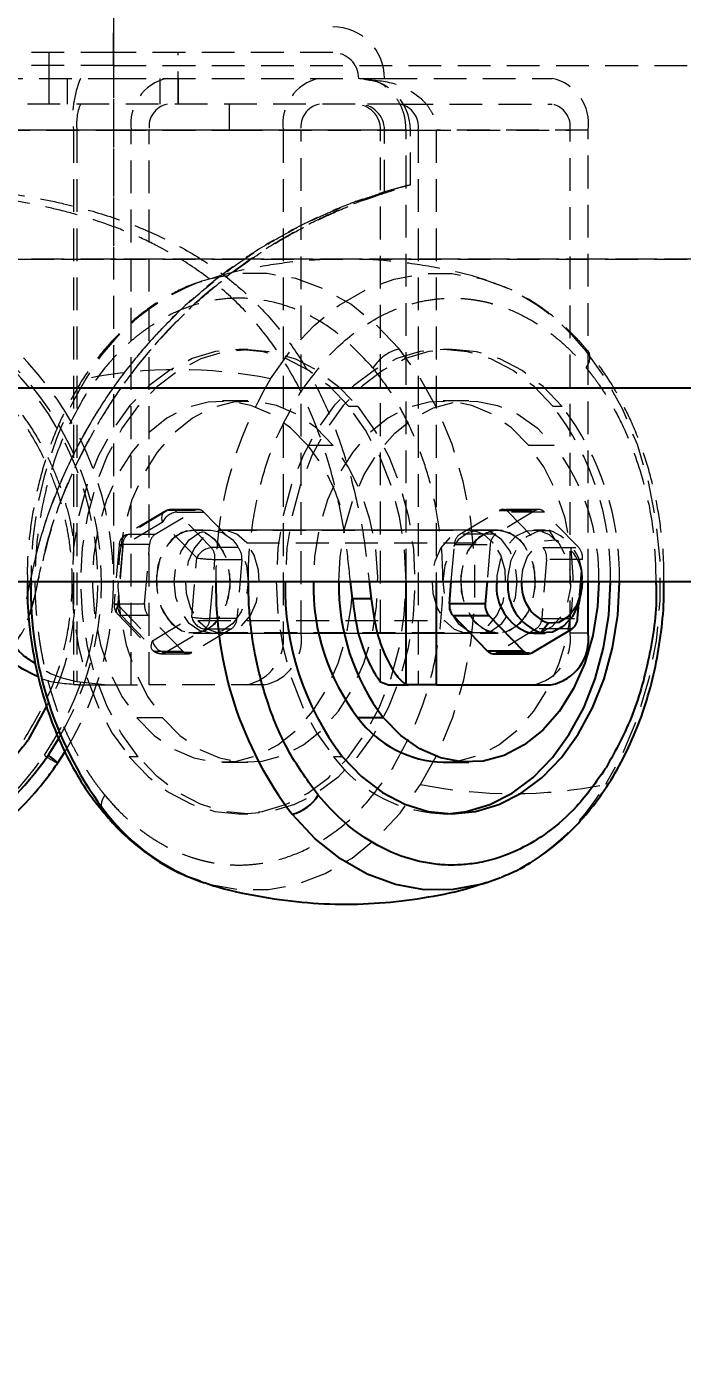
# Model space of a CAD drawing. Header units: millimetres. Extents: x 15 to 1184, y 5 to 836.
# Drawn here: x 588.2 to 613.6, y 498.9 to 550.8 of the extents above; entities that cross this region are included whole.
import ezdxf

# ---------------------------------------------------------------- set-up
doc = ezdxf.new("R2010")
doc.units = ezdxf.units.MM
doc.linetypes.add('HIDDEN', pattern=[1.905, 1.27, -0.635])
doc.styles.add('SLDTEXTSTYLE0', font='TXT', dxfattribs={"width": 0.75})
doc.dimstyles.new('SLDDIMSTYLE0', dxfattribs={"dimtxt": 3.5, "dimasz": 3.556, "dimexe": 0, "dimexo": 0.0625, "dimgap": 0.875, "dimtad": 1, "dimdec": 1, "dimlfac": 2, "dimrnd": 1e-09, "dimzin": 4, "dimdsep": 46, "dimtxsty": 'SLDTEXTSTYLE0', "dimblk1": 'CLOSED', "dimblk2": 'CLOSED', "dimsah": 1, "dimcen": 0.09, "dimadec": 0, "dimazin": 1, "dimtfac": 1, "dimtdec": 1, "dimtofl": 0, "dimtmove": 0, "dimatfit": 3, "dimldrblk": 'CLOSED', "dimfxl": 1, "dimfrac": 2, "dimtolj": 1, "dimtzin": 12, "dimarcsym": 0})

# ---------------------------------------------------------------- blocks, each defined once
blk = doc.blocks.new('_Closed')
at = {"color": 0, "linetype": 'ByBlock', "lineweight": -2}
for p, q in [((-1, 0.166667), (0, 0)), ((-1, 0.166667), (-1, -0.166667)), ((0, 0), (-1, -0.166667)), ((0, 0), (-1, 0))]:
    blk.add_line(p, q, dxfattribs=at)
blk = doc.blocks.new('_D')
at = {"color": 7, "linetype": 'Continuous', "lineweight": 0, "transparency": 16777216}
for p, q in [((74.057, 528.283), (74.057, 456.965)), ((674.057, 528.283), (674.057, 456.965)), ((74.057, 457.965), (674.057, 457.965))]:
    blk.add_line(p, q, dxfattribs=at)
at = {"color": 7, "linetype": 'Continuous', "lineweight": 18, "transparency": 16777216, "xscale": 3.556, "yscale": 3.556, "rotation": 180}
blk.add_blockref('_Closed', (74.057, 457.965, -3.737), dxfattribs=at)
at = {"color": 7, "linetype": 'Continuous', "lineweight": 18, "transparency": 16777216, "xscale": 3.556, "yscale": 3.556}
blk.add_blockref('_Closed', (674.057, 457.965, -3.737), dxfattribs=at)
at = {"color": 7, "linetype": 'Continuous', "lineweight": 18, "transparency": 16777216, "insert": (362.386, 462.477), "char_height": 3.5, "attachment_point": 1, "style": 'SLDTEXTSTYLE0'}
blk.add_mtext('1200.0', dxfattribs=at)
blk = doc.blocks.new('_D_6')
at = {"color": 7, "linetype": 'Continuous', "lineweight": 0, "transparency": 16777216}
for p, q in [((458.579, 576.783), (472.259, 576.783)), ((471.259, 576.783), (471.259, 536.783))]:
    blk.add_line(p, q, dxfattribs=at)
at = {"color": 7, "linetype": 'Continuous', "lineweight": 18, "transparency": 16777216, "xscale": 3.556, "yscale": 3.556}
for p, rotation in [((471.259, 576.783, -3.737), 89.99999999999976), ((471.259, 536.783, -3.737), 269.9999999999998)]:
    blk.add_blockref('_Closed', p, dxfattribs=dict(at, rotation=rotation))
at = {"color": 7, "linetype": 'Continuous', "lineweight": 18, "transparency": 16777216, "insert": (466.747, 548.919), "char_height": 3.5, "attachment_point": 1, "rotation": 90, "style": 'SLDTEXTSTYLE0'}
blk.add_mtext('80.0', dxfattribs=at)

msp = doc.modelspace()

# ---------------------------------------------------------------- linework, layer by layer
at = {"color": 7, "linetype": 'HIDDEN', "lineweight": 18}
for p, q in [((591.557, 549.283), (591.557, 556.783)), ((591.557, 549.283), (591.557, 556.783)), ((591.557, 551.783), (591.557, 529.283)), ((591.557, 551.783), (591.557, 529.283)), ((591.557, 551.783), (591.557, 541.783)), ((591.557, 551.783), (591.557, 541.783)), ((591.557, 551.783), (591.557, 529.283)), ((591.557, 551.783), (591.557, 529.283)), ((591.557, 550.783), (591.557, 548.783)), ((591.557, 550.783), (591.557, 548.783)), ((591.557, 550.783), (591.557, 548.783)), ((591.557, 550.783), (591.557, 548.783)), ((589.057, 549.783), (589.057, 547.783)), ((591.557, 549.783), (591.557, 548.783)), ((591.557, 549.783), (591.557, 548.783)), ((591.557, 549.783), (591.557, 547.783)), ((591.557, 549.783), (591.557, 547.783)), ((591.557, 549.783), (591.557, 548.783)), ((591.557, 549.783), (591.557, 548.783)), ((591.557, 549.783), (591.557, 547.783)), ((591.557, 549.783), (591.557, 547.783)), ((594.057, 547.783), (594.057, 549.783)), ((591.557, 549.283), (561.341, 549.283)), ((591.557, 549.283), (591.557, 541.783)), ((591.557, 549.283), (591.557, 541.783)), ((591.557, 549.283), (621.773, 549.283)), ((581.057, 548.783), (591.557, 548.783)), ((589.057, 548.783), (589.057, 547.783)), ((589.058, 548.783), (589.058, 547.783)), ((589.759, 548.783), (589.759, 547.783)), ((591.557, 548.783), (602.057, 548.783)), ((593.356, 548.783), (593.356, 547.783)), ((594.057, 548.783), (594.057, 547.783)), ((594.057, 547.783), (594.057, 548.783)), ((601.259, 548.778), (601.44, 548.745)), ((602.057, 548.783), (608.553, 548.783)), ((600.92, 547.783), (582.057, 547.783)), ((591.557, 547.783), (591.557, 546.783)), ((591.557, 547.783), (591.557, 546.783)), ((591.557, 547.783), (591.557, 546.783)), ((591.557, 547.783), (591.557, 546.783)), ((596.057, 546.783), (596.057, 547.783)), ((602.666, 547.783), (600.92, 547.783)), ((602.666, 547.783), (608.553, 547.783)), ((602.891, 546.783), (580.072, 546.783)), ((601.905, 546.783), (581.058, 546.783)), ((587.057, 546.783), (591.557, 546.783)), ((590.007, 546.783), (590.007, 525.3)), ((590.142, 546.783), (590.142, 525.399)), ((591.557, 546.783), (596.057, 546.783)), ((592.247, 525.283), (592.247, 546.783)), ((592.941, 525.283), (592.941, 546.783)), ((596.057, 546.783), (603.043, 546.783)), ((596.057, 546.783), (602.056, 546.783)), ((598.828, 546.783), (596.057, 546.783)), ((596.057, 546.783), (598.134, 546.783)), ((598.134, 546.783), (598.134, 527.283)), ((598.828, 527.283), (598.828, 546.783)), ((601.905, 525.399), (601.905, 546.783)), ((601.905, 546.783), (603.36, 546.783)), ((602.057, 544.359), (602.057, 546.783)), ((602.891, 529.283), (602.891, 546.783)), ((603.057, 544.645), (603.057, 546.783)), ((603.36, 546.783), (603.36, 525.283)), ((603.36, 546.783), (609.247, 546.783)), ((609.942, 546.783), (604.055, 546.783)), ((604.055, 546.783), (604.055, 529.283)), ((609.247, 527.283), (609.247, 546.783)), ((609.942, 529.283), (609.942, 546.783)), ((560.969, 541.783), (591.557, 541.783)), ((591.557, 541.783), (560.969, 541.783)), ((561.319, 541.783), (591.557, 541.783)), ((591.557, 541.783), (561.319, 541.783)), ((591.557, 541.783), (621.796, 541.783)), ((621.796, 541.783), (591.557, 541.783)), ((591.557, 541.783), (622.146, 541.783)), ((622.146, 541.783), (591.557, 541.783)), ((595.088, 540.957), (594.973, 540.92)), ((606.017, 540.955), (606.285, 540.865)), ((596.764, 538.283), (596.417, 538.283)), ((604.683, 538.283), (604.335, 538.283)), ((596.764, 536.283), (595.775, 536.283)), ((605.325, 536.283), (604.335, 536.283)), ((601.018, 536.068), (600.671, 536.068)), ((608.937, 536.068), (608.589, 536.068)), ((600.073, 534.561), (599.083, 534.561)), ((608.634, 534.561), (607.644, 534.561)), ((593.652, 532.036), (592.127, 531.119)), ((593.169, 531.119), (594.694, 532.036)), ((594.694, 532.036), (593.652, 532.036)), ((594.836, 532.078), (593.795, 532.078)), ((593.836, 532.074), (594.878, 532.074)), ((604.977, 531.119), (606.502, 532.036)), ((607.891, 532.036), (606.366, 531.119)), ((606.502, 532.036), (607.891, 532.036)), ((608.034, 532.078), (606.644, 532.078)), ((606.686, 532.074), (608.075, 532.074)), ((593.447, 531.578), (591.923, 530.66)), ((593.537, 532.006), (592.012, 531.088)), ((594.781, 530.201), (593.447, 531.578)), ((594.009, 531.979), (595.051, 531.979)), ((595.343, 530.603), (594.009, 531.979)), ((595.051, 531.979), (596.385, 530.603)), ((608.248, 531.979), (606.859, 531.979)), ((606.859, 531.979), (608.193, 530.603)), ((609.582, 530.603), (608.248, 531.979)), ((592.127, 531.119), (593.169, 531.119)), ((594.646, 531.283), (595.34, 531.283)), ((606.454, 531.283), (594.646, 531.283)), ((606.619, 531.27), (594.811, 531.27)), ((605.325, 531.283), (595.775, 531.283)), ((606.366, 531.119), (604.977, 531.119)), ((605.759, 531.283), (606.454, 531.283)), ((608.277, 531.283), (607.843, 531.283)), ((608.008, 531.27), (608.442, 531.27)), ((608.672, 530.898), (608.442, 531.27)), ((591.772, 530.701), (591.581, 528.407)), ((591.913, 530.717), (591.722, 528.423)), ((591.923, 530.66), (591.732, 528.366)), ((592.955, 530.717), (591.913, 530.717)), ((592.764, 528.423), (592.955, 530.717)), ((596.385, 530.603), (595.343, 530.603)), ((596.72, 530.791), (606.271, 530.791)), ((604.643, 529.283), (604.763, 530.717)), ((604.763, 530.717), (606.152, 530.717)), ((606.152, 530.717), (606.033, 529.283)), ((608.193, 530.603), (609.582, 530.603)), ((594.591, 527.907), (594.781, 530.201)), ((595.295, 527.85), (595.486, 530.144)), ((595.486, 530.144), (596.528, 530.144)), ((596.528, 530.144), (596.337, 527.85)), ((608.336, 530.144), (608.145, 527.85)), ((609.725, 530.144), (608.336, 530.144)), ((609.584, 528.447), (609.725, 530.144)), ((588.476, 528.617), (588.49, 528.617)), ((591.722, 528.423), (592.764, 528.423)), ((591.72, 528.018), (593.054, 526.641)), ((591.732, 528.366), (593.066, 526.989)), ((592.907, 527.964), (591.865, 527.964)), ((591.865, 527.964), (593.199, 526.588)), ((594.241, 526.588), (592.907, 527.964)), ((593.066, 526.989), (594.591, 527.907)), ((593.556, 526.53), (595.081, 527.448)), ((596.123, 527.448), (594.598, 526.53)), ((594.829, 527.776), (604.38, 527.776)), ((595.081, 527.448), (596.123, 527.448)), ((596.337, 527.85), (595.295, 527.85)), ((607.931, 527.448), (606.406, 526.53)), ((609.32, 527.448), (607.931, 527.448)), ((608.145, 527.85), (609.534, 527.85)), ((606.289, 527.297), (594.481, 527.297)), ((594.646, 527.283), (595.34, 527.283)), ((594.646, 527.283), (606.454, 527.283)), ((595.775, 527.283), (605.325, 527.283)), ((605.759, 527.283), (606.454, 527.283)), ((609.942, 527.283), (609.247, 527.283)), ((593.199, 526.588), (594.241, 526.588)), ((593.413, 526.489), (594.455, 526.489)), ((594.598, 526.53), (593.556, 526.53)), ((606.406, 526.53), (607.795, 526.53)), ((591.212, 525.283), (590.142, 525.399)), ((590.435, 525.283), (591.212, 525.283)), ((591.212, 525.283), (592.941, 525.283)), ((597.39, 525.283), (592.941, 525.283)), ((593.456, 524.006), (592.466, 524.006)), ((592.51, 522.499), (592.163, 522.499)), ((595.775, 522.283), (596.764, 522.283)), ((600.429, 522.499), (600.081, 522.499)), ((602.374, 522.067), (602.351, 522.03)), ((596.417, 520.283), (596.764, 520.283)), ((604.335, 520.283), (604.683, 520.283))]:
    msp.add_line(p, q, dxfattribs=at)
at = {"color": 7, "linetype": 'Continuous', "lineweight": 25}
for p, q in [((649.057, 536.783), (99.057, 536.783)), ((649.057, 536.783), (426.557, 536.783)), ((426.557, 529.283), (649.057, 529.283)), ((600.816, 528.617), (600.737, 529.283)), ((601.459, 529.283), (601.542, 528.617)), ((602.891, 525.3), (602.891, 529.283)), ((604.055, 529.283), (604.055, 525.283)), ((604.572, 528.423), (604.643, 529.283)), ((606.033, 529.283), (605.961, 528.423)), ((609.942, 527.283), (609.942, 529.283)), ((601.542, 528.617), (600.816, 528.617)), ((605.961, 528.423), (604.572, 528.423)), ((609.534, 527.85), (609.584, 528.447)), ((604.715, 527.964), (606.104, 527.964)), ((606.049, 526.588), (604.715, 527.964)), ((606.104, 527.964), (607.438, 526.588)), ((607.795, 526.53), (609.32, 527.448)), ((608.404, 527.669), (608.112, 527.297)), ((607.678, 527.297), (608.112, 527.297)), ((607.678, 527.297), (607.843, 527.283)), ((607.843, 527.283), (608.277, 527.283)), ((607.438, 526.588), (606.049, 526.588)), ((606.263, 526.489), (607.652, 526.489)), ((601.905, 525.399), (602.211, 525.283)), ((602.211, 525.283), (602.988, 525.283)), ((604.055, 525.283), (602.988, 525.283)), ((604.055, 525.283), (608.503, 525.283)), ((588.957, 524.461), (588.252, 523.149)), ((602.017, 524.006), (601.027, 524.006)), ((589.439, 523.217), (589.022, 522.558)), ((588.224, 523.108), (588.252, 523.149)), ((589.398, 522.257), (589.681, 522.701)), ((604.335, 522.283), (605.325, 522.283)), ((594.926, 517.663), (595.089, 517.61)), ((606.552, 517.804), (606.015, 517.611))]:
    msp.add_line(p, q, dxfattribs=at)
at = {"color": 7, "linetype": 'HIDDEN', "lineweight": 18, "flags": 128}
for points in [[(602.623, 538.302), (601.727, 539.25), (600.751, 540.029), (599.709, 540.623), (598.621, 541.023), (597.505, 541.223), (596.379, 541.218), (595.263, 541.009), (595.088, 540.957)], [(597.644, 537.143), (598.437, 538.253), (599.328, 539.209), (600.301, 539.996), (601.34, 540.599), (602.426, 541.009), (603.542, 541.218), (604.668, 541.223), (605.784, 541.023), (606.017, 540.955)], [(600.671, 536.068), (599.933, 536.841), (599.124, 537.459), (598.259, 537.912), (597.357, 538.188), (596.436, 538.283), (595.514, 538.195), (594.611, 537.926), (593.744, 537.481), (592.932, 536.869), (592.191, 536.102), (591.536, 535.197), (590.98, 534.171), (590.535, 533.046), (590.21, 531.844), (590.011, 530.59), (589.942, 529.309), (590.006, 528.028), (590.199, 526.773), (590.52, 525.568), (590.96, 524.439), (591.512, 523.409), (592.163, 522.499)], [(592.51, 522.499), (591.859, 523.409), (591.308, 524.439), (590.867, 525.568), (590.547, 526.773), (590.353, 528.028), (590.29, 529.309), (590.358, 530.59), (590.557, 531.844), (590.883, 533.046), (591.328, 534.171), (591.883, 535.197), (592.538, 536.102), (593.279, 536.869), (594.092, 537.481), (594.958, 537.926), (595.861, 538.195), (596.783, 538.283), (597.704, 538.188), (598.606, 537.912), (599.471, 537.459), (600.28, 536.841), (601.018, 536.068)], [(608.589, 536.068), (607.851, 536.841), (607.042, 537.459), (606.177, 537.912), (605.275, 538.188), (604.354, 538.283), (603.432, 538.195), (602.529, 537.926), (601.663, 537.481), (600.851, 536.869), (600.109, 536.102), (599.454, 535.197), (598.899, 534.171), (598.454, 533.046), (598.128, 531.844), (597.929, 530.59), (597.861, 529.309), (597.924, 528.028), (598.118, 526.773), (598.438, 525.568), (598.879, 524.439), (599.43, 523.409), (600.081, 522.499)], [(608.937, 536.068), (608.199, 536.841), (607.389, 537.459), (606.525, 537.912), (605.622, 538.188), (604.701, 538.283), (603.78, 538.195), (602.876, 537.926), (602.01, 537.481), (601.198, 536.869), (600.457, 536.102), (599.802, 535.197), (599.246, 534.171), (598.801, 533.046), (598.476, 531.844), (598.277, 530.59), (598.208, 529.309), (598.208, 529.283)], [(603.456, 521.424), (604.139, 522.668), (604.699, 524.026), (605.126, 525.473), (605.414, 526.986), (605.558, 528.538), (605.554, 530.103), (605.404, 531.653), (605.109, 533.164), (604.675, 534.607), (604.109, 535.96), (603.421, 537.199), (602.623, 538.302)], [(609.874, 537.564), (609.945, 537.692), (609.992, 537.816), (610.017, 537.933), (610.017, 538.039), (609.993, 538.131), (609.945, 538.207), (609.876, 538.265), (609.786, 538.302)], [(609.786, 538.302), (610.584, 537.199), (611.272, 535.96), (611.838, 534.607), (612.272, 533.164), (612.567, 531.653), (612.717, 530.103), (612.721, 528.538), (612.577, 526.986), (612.289, 525.473), (611.861, 524.026), (611.302, 522.668), (610.619, 521.424)], [(599.083, 534.561), (598.413, 535.246), (597.671, 535.768), (596.878, 536.113), (596.054, 536.273), (595.222, 536.241), (594.406, 536.02), (593.627, 535.615), (592.907, 535.037), (592.264, 534.303), (591.718, 533.431), (591.282, 532.446), (590.969, 531.375), (590.787, 530.247), (590.741, 529.093), (590.832, 527.944), (591.058, 526.831), (591.413, 525.786), (591.886, 524.835), (592.466, 524.006)], [(600.073, 534.561), (599.403, 535.246), (598.661, 535.768), (597.867, 536.113), (597.044, 536.273), (596.212, 536.241), (595.396, 536.02), (594.617, 535.615), (593.896, 535.037), (593.254, 534.303), (592.708, 533.431), (592.272, 532.446), (591.959, 531.375), (591.776, 530.247), (591.73, 529.093), (591.822, 527.944), (592.048, 526.831), (592.402, 525.786), (592.876, 524.835), (593.456, 524.006)], [(607.644, 534.561), (606.974, 535.246), (606.232, 535.768), (605.438, 536.113), (604.615, 536.273), (603.783, 536.241), (602.967, 536.02), (602.188, 535.615), (601.467, 535.037), (600.825, 534.303), (600.279, 533.431), (599.843, 532.446), (599.53, 531.375), (599.348, 530.247), (599.3, 529.283)], [(600.289, 529.283), (600.337, 530.247), (600.519, 531.375), (600.833, 532.446), (601.269, 533.431), (601.815, 534.303), (602.457, 535.037), (603.178, 535.615), (603.957, 536.02), (604.773, 536.241), (605.604, 536.273), (606.428, 536.113), (607.222, 535.768), (607.964, 535.246), (608.634, 534.561)], [(592.163, 522.499), (592.901, 521.726), (593.711, 521.107), (594.575, 520.655), (595.477, 520.379), (596.399, 520.283), (597.32, 520.371), (598.223, 520.641), (599.09, 521.086), (599.902, 521.698), (600.643, 522.465), (601.298, 523.37), (601.854, 524.396), (602.299, 525.521), (602.624, 526.723), (602.823, 527.977), (602.892, 529.258), (602.828, 530.539), (602.635, 531.794), (602.314, 532.999), (601.874, 534.127), (601.322, 535.158), (600.671, 536.068)], [(601.018, 536.068), (601.67, 535.158), (602.221, 534.127), (602.662, 532.999), (602.982, 531.794), (603.176, 530.539), (603.239, 529.258), (603.17, 527.977), (602.972, 526.723), (602.646, 525.521), (602.201, 524.396), (601.645, 523.37), (600.99, 522.465), (600.249, 521.698), (599.437, 521.086), (598.571, 520.641), (597.667, 520.371), (596.746, 520.283), (595.825, 520.379), (594.922, 520.655), (594.058, 521.107), (593.248, 521.726), (592.51, 522.499)], [(593.456, 524.006), (594.126, 523.321), (594.868, 522.799), (595.661, 522.453), (596.485, 522.294), (597.317, 522.326), (598.133, 522.547), (598.912, 522.952), (599.632, 523.53), (600.275, 524.264), (600.821, 525.136), (601.257, 526.12), (601.57, 527.191), (601.752, 528.319), (601.798, 529.474), (601.707, 530.623), (601.481, 531.736), (601.126, 532.781), (600.653, 533.732), (600.073, 534.561)], [(604.335, 522.283), (604.888, 522.326), (605.704, 522.547), (606.483, 522.952), (607.203, 523.53), (607.846, 524.264), (608.392, 525.136), (608.828, 526.12), (609.141, 527.191), (609.323, 528.319), (609.369, 529.474), (609.278, 530.623), (609.052, 531.736), (608.697, 532.781), (608.224, 533.732), (607.644, 534.561)], [(593.652, 532.036), (593.587, 532.028), (593.53, 532.001), (593.483, 531.959), (593.448, 531.902), (593.426, 531.832), (593.419, 531.753), (593.426, 531.667), (593.447, 531.578)], [(591.923, 530.66), (591.901, 530.749), (591.894, 530.835), (591.902, 530.915), (591.923, 530.984), (591.958, 531.041), (592.005, 531.084), (592.062, 531.11), (592.127, 531.119)], [(594.646, 531.283), (594.201, 531.186), (593.8, 530.901), (593.482, 530.459), (593.277, 529.901), (593.207, 529.283), (593.277, 528.665), (593.482, 528.108), (593.8, 527.665), (594.201, 527.381), (594.646, 527.283)], [(594.811, 531.27), (594.361, 531.244), (593.939, 531.026), (593.587, 530.637), (593.338, 530.116), (593.217, 529.513), (593.236, 528.888), (593.393, 528.301), (593.672, 527.811), (594.047, 527.465), (594.481, 527.297)], [(595.34, 527.283), (594.896, 527.381), (594.495, 527.665), (594.176, 528.108), (593.972, 528.665), (593.902, 529.283), (593.972, 529.901), (594.176, 530.459), (594.495, 530.901), (594.896, 531.186), (595.34, 531.283)], [(596.72, 530.791), (596.338, 531.123), (595.902, 531.276), (595.453, 531.233), (595.035, 530.999), (594.69, 530.597), (594.451, 530.067), (594.341, 529.46), (594.372, 528.836), (594.54, 528.255), (594.829, 527.776)], [(594.481, 527.297), (594.931, 527.323), (595.352, 527.541), (595.705, 527.93), (595.954, 528.451), (596.075, 529.054), (596.056, 529.679), (595.899, 530.266), (595.62, 530.756), (595.245, 531.102), (594.811, 531.27)], [(594.646, 527.283), (595.09, 527.381), (595.492, 527.665), (595.81, 528.108), (596.014, 528.665), (596.085, 529.283), (596.014, 529.901), (595.81, 530.459), (595.492, 530.901), (595.09, 531.186), (594.646, 531.283)], [(595.34, 531.283), (595.785, 531.186), (596.186, 530.901), (596.504, 530.459), (596.709, 529.901), (596.779, 529.283), (596.709, 528.665), (596.504, 528.108), (596.186, 527.665), (595.785, 527.381), (595.34, 527.283)], [(606.271, 530.791), (605.889, 531.123), (605.452, 531.276), (605.003, 531.233), (604.586, 530.999), (604.24, 530.597), (604.001, 530.067), (603.892, 529.46), (603.923, 528.836), (604.091, 528.255), (604.38, 527.776)], [(605.759, 531.283), (605.315, 531.186), (604.914, 530.901), (604.595, 530.459), (604.391, 529.901), (604.32, 529.283), (604.391, 528.665), (604.595, 528.108), (604.914, 527.665), (605.315, 527.381), (605.759, 527.283)], [(606.454, 527.283), (606.009, 527.381), (605.608, 527.665), (605.29, 528.108), (605.085, 528.665), (605.015, 529.283), (605.085, 529.901), (605.29, 530.459), (605.608, 530.901), (606.009, 531.186), (606.454, 531.283)], [(606.289, 527.297), (605.855, 527.465), (605.48, 527.811), (605.201, 528.301), (605.044, 528.888), (605.025, 529.513), (605.146, 530.116), (605.395, 530.637), (605.747, 531.026), (606.169, 531.244), (606.619, 531.27)], [(605.759, 527.283), (606.204, 527.381), (606.605, 527.665), (606.923, 528.108), (607.128, 528.665), (607.198, 529.283), (607.128, 529.901), (606.923, 530.459), (606.605, 530.901), (606.204, 531.186), (605.759, 531.283)], [(606.619, 531.27), (607.053, 531.102), (607.428, 530.756), (607.707, 530.266), (607.864, 529.679), (607.883, 529.054), (607.762, 528.451), (607.513, 527.93), (607.16, 527.541), (606.739, 527.323), (606.289, 527.297)], [(608.008, 531.27), (607.558, 531.244), (607.136, 531.026), (606.784, 530.637), (606.535, 530.116), (606.414, 529.513), (606.404, 529.283)], [(606.454, 531.283), (606.899, 531.186), (607.3, 530.901), (607.618, 530.459), (607.822, 529.901), (607.893, 529.283), (607.822, 528.665), (607.618, 528.108), (607.3, 527.665), (606.899, 527.381), (606.454, 527.283)], [(606.838, 529.283), (606.848, 529.513), (606.969, 530.116), (607.218, 530.637), (607.571, 531.026), (607.992, 531.244), (608.442, 531.27)], [(607.843, 527.283), (608.128, 527.323), (608.55, 527.541), (608.902, 527.93), (609.151, 528.451), (609.272, 529.054), (609.253, 529.679), (609.096, 530.266), (608.817, 530.756), (608.442, 531.102), (608.008, 531.27)], [(591.913, 530.717), (591.852, 530.716), (591.807, 530.713), (591.78, 530.708), (591.772, 530.7), (591.783, 530.692), (591.812, 530.682), (591.86, 530.671), (591.923, 530.66)], [(594.829, 527.776), (595.211, 527.443), (595.647, 527.291), (596.096, 527.334), (596.514, 527.568), (596.859, 527.969), (597.098, 528.5), (597.208, 529.107), (597.177, 529.731), (597.009, 530.311), (596.72, 530.791)], [(604.38, 527.776), (604.761, 527.443), (605.198, 527.291), (605.647, 527.334), (606.065, 527.568), (606.41, 527.969), (606.649, 528.5), (606.758, 529.107), (606.728, 529.731), (606.559, 530.311), (606.271, 530.791)], [(607.369, 529.283), (607.417, 529.747), (607.599, 530.252), (607.894, 530.64), (608.266, 530.864), (608.672, 530.898)], [(591.732, 528.366), (591.669, 528.377), (591.622, 528.388), (591.592, 528.398), (591.581, 528.406), (591.589, 528.413), (591.616, 528.419), (591.661, 528.422), (591.722, 528.423)], [(592.466, 524.006), (593.136, 523.321), (593.878, 522.799), (594.672, 522.453), (595.495, 522.294), (596.327, 522.326), (597.143, 522.547), (597.922, 522.952), (598.643, 523.53), (599.285, 524.264), (599.831, 525.136), (600.267, 526.12), (600.58, 527.191), (600.762, 528.319), (600.797, 528.777)], [(591.865, 527.964), (591.801, 527.972), (591.748, 527.995), (591.708, 528.032), (591.682, 528.082), (591.672, 528.143), (591.676, 528.212), (591.697, 528.287), (591.732, 528.366)], [(593.066, 526.989), (593.031, 526.911), (593.011, 526.836), (593.006, 526.766), (593.016, 526.705), (593.042, 526.655), (593.082, 526.618), (593.135, 526.595), (593.199, 526.588)], [(595.089, 517.61), (595.316, 517.544), (596.432, 517.344), (597.558, 517.349), (598.673, 517.558), (599.76, 517.968), (600.799, 518.571), (601.772, 519.358), (602.663, 520.314), (603.456, 521.424)]]:
    msp.add_lwpolyline(points, dxfattribs=at)
at = {"color": 7, "linetype": 'Continuous', "lineweight": 25, "flags": 128}
for points in [[(600.429, 522.499), (601.167, 521.726), (601.976, 521.107), (602.841, 520.655), (603.743, 520.379), (604.664, 520.283), (605.586, 520.371), (606.489, 520.641), (607.356, 521.086), (608.168, 521.698), (608.909, 522.465), (609.564, 523.37), (610.119, 524.396), (610.565, 525.521), (610.89, 526.723), (611.089, 527.977), (611.157, 529.258), (611.157, 529.283)], [(610.361, 529.283), (610.313, 528.319), (610.131, 527.191), (609.818, 526.12), (609.382, 525.136), (608.835, 524.264), (608.193, 523.53), (607.473, 522.952), (606.694, 522.547), (605.877, 522.326), (605.046, 522.294), (604.222, 522.453), (603.428, 522.799), (602.687, 523.321), (602.017, 524.006)], [(604.509, 520.287), (605.239, 520.371), (606.142, 520.641), (607.008, 521.086), (607.82, 521.698), (608.561, 522.465), (609.216, 523.37), (609.772, 524.396), (610.217, 525.521), (610.543, 526.723), (610.741, 527.977), (610.81, 529.258), (610.81, 529.283)], [(609.716, 529.283), (609.706, 529.054), (609.586, 528.451), (609.337, 527.93), (608.984, 527.541), (608.562, 527.323), (608.112, 527.297)], [(609.707, 529.283), (609.658, 528.82), (609.476, 528.315), (609.181, 527.927), (608.809, 527.703), (608.404, 527.669)], [(606.015, 517.611), (605.836, 517.558), (604.721, 517.349), (603.595, 517.344), (602.479, 517.544), (601.39, 517.944), (600.349, 518.538), (599.372, 519.316), (598.477, 520.265)]]:
    msp.add_lwpolyline(points, dxfattribs=at)
at = {"color": 7, "linetype": 'HIDDEN', "lineweight": 18}
for centre, radius, start, end in [((600.057, 548.783), 2, 0, 90), ((600.057, 548.783), 1, 0, 90), ((593.92, 547.274), 3.943, 157.4972, 187.1522), ((594.008, 547.042), 1.781, 102.077, 188.3562), ((599.896, 547.042), 1.781, 102.077, 188.3562), ((601.057, 546.783), 2, 360, 90), ((608.18, 547.042), 1.781, 351.6438, 77.923), ((592.098, 547.029), 1.971, 157.4972, 187.1522), ((593.822, 546.913), 0.89, 102.077, 188.3562), ((599.709, 546.913), 0.89, 102.077, 188.3562), ((600.913, 546.791), 0.993, 359.5857, 89.5796), ((601.057, 546.783), 1, 0, 90), ((602.479, 546.913), 0.89, 351.6438, 77.923), ((608.366, 546.913), 0.89, 351.6438, 77.923), ((579.058, 529.287), 12.499, 328.201, 145.8129), ((598.003, 532.756), 8.708, 110.3602, 149.7483), ((603.408, 533.265), 8.126, 38.299, 69.2645), ((578.985, 529.283), 11.963, 325.7958, 55.7889), ((579.128, 529.283), 11.963, 329.5307, 55.7889), ((603.049, 536.651), 1.705, 104.468, 147.6114), ((594.062, 519.263), 18.235, 78.6732, 101.3268), ((603.334, 529.464), 14.973, 149.1445, 180.69), ((610.497, 529.464), 14.973, 149.1445, 180.69), ((599.555, 530.798), 10.734, 147.6793, 147.9132), ((607.853, 530.777), 10.773, 147.5686, 147.9128), ((600.076, 529.526), 10.737, 358.705, 37.5416), ((600.423, 529.526), 10.737, 358.705, 37.5416), ((593.353, 529.959), 7.35, 18.105, 38.7648), ((601.924, 529.443), 8.439, 358.9161, 37.3305), ((593.795, 531.578), 0.5, 90, 121.0435), ((593.795, 531.806), 0.271, 81.3166, 121.9179), ((593.78, 531.767), 0.312, 42.7367, 79.6428), ((594.837, 531.806), 0.271, 81.3166, 121.9179), ((594.822, 531.767), 0.312, 42.7367, 79.6428), ((606.645, 531.806), 0.271, 81.3166, 121.9179), ((606.63, 531.767), 0.312, 42.7367, 79.6428), ((608.034, 531.806), 0.271, 81.3166, 121.9179), ((608.019, 531.767), 0.312, 42.7367, 79.6428), ((594.108, 531.247), 0.739, 97.7008, 153.4107), ((592.27, 530.66), 0.5, 121.0435, 175.2512), ((592.425, 530.702), 0.512, 125.5199, 178.2734), ((593.467, 530.702), 0.512, 125.5199, 178.2734), ((605.275, 530.702), 0.512, 125.5199, 178.2734), ((606.664, 530.702), 0.512, 125.5199, 178.2734), ((607.798, 529.456), 1.925, 354.8659, 70.4632), ((595.442, 529.87), 0.739, 97.7008, 153.4107), ((594.892, 530.211), 0.597, 353.5763, 41.0283), ((595.934, 530.211), 0.597, 353.5763, 41.0283), ((607.742, 530.211), 0.597, 353.5763, 41.0283), ((608.117, 529.403), 1.595, 355.7036, 69.6255), ((609.132, 530.211), 0.597, 353.5763, 41.0283), ((595.555, 535.344), 5.201, 261.4491, 269.2437), ((592.079, 528.366), 0.5, 175.2512, 224.1022), ((592.316, 528.356), 0.597, 173.5763, 221.0283), ((593.357, 528.356), 0.597, 173.5763, 221.0283), ((595.185, 528.05), 0.611, 193.5767, 260.2123), ((595.364, 533.05), 5.201, 261.4491, 269.2437), ((594.783, 527.865), 0.512, 305.5199, 358.2734), ((595.825, 527.865), 0.512, 305.5199, 358.2734), ((607.633, 527.865), 0.512, 305.5199, 358.2734), ((593.66, 527.133), 0.611, 193.5767, 260.2123), ((596.36, 527.042), 1.79, 280.794, 7.743), ((597.054, 527.042), 1.79, 280.794, 7.743), ((607.473, 527.042), 1.79, 280.794, 7.743), ((593.413, 526.989), 0.5, 224.1022, 270), ((593.412, 526.771), 0.281, 220.8083, 300.9538), ((594.454, 526.771), 0.281, 220.8083, 300.9538), ((606.262, 526.763), 0.274, 270.3241, 301.8115), ((578.987, 529.282), 11.961, 235.791, 325.7978), ((590.396, 524.572), 2.521, 233.0169, 246.6789), ((604.486, 525.778), 5.491, 216.6681, 270.2415), ((607.038, 539.304), 18.235, 258.6732, 281.3268), ((603.072, 525.808), 8.728, 293.4971, 329.8451), ((591.653, 520.628), 0.568, 138.7697, 207.4773)]:
    msp.add_arc(centre, radius, start, end, dxfattribs=at)
at = {"color": 7, "linetype": 'Continuous', "lineweight": 25}
for centre, radius, start, end in [((602.542, 528.932), 14.184, 178.5819, 217.6647), ((610.048, 529.044), 14.524, 179.0569, 217.1896), ((608.942, 529.041), 10.737, 178.705, 217.5416), ((607.737, 529.124), 8.439, 178.9161, 217.3305), ((608.727, 529.124), 8.439, 178.9161, 217.3305), ((608.27, 529.078), 1.877, 173.7229, 251.6061), ((608.756, 529.111), 1.925, 174.8659, 250.4632), ((608.959, 529.164), 1.595, 175.7036, 249.6255), ((605.165, 528.356), 0.597, 173.5763, 221.0283), ((606.555, 528.356), 0.597, 173.5763, 221.0283), ((609.022, 527.865), 0.512, 305.5199, 358.2734), ((608.168, 527.042), 1.79, 280.794, 7.743), ((606.271, 526.788), 0.299, 222.0513, 268.5879), ((607.651, 526.771), 0.281, 220.8083, 300.9538), ((604.457, 526.555), 4.274, 216.6169, 268.3693), ((579.13, 529.282), 11.961, 235.791, 325.7978), ((587.802, 520.652), 2.263, 45.161, 57.3735), ((601.512, 527.79), 10.773, 327.5686, 327.9128), ((598.051, 521.916), 1.705, 284.468, 327.6108), ((591.383, 520.564), 0.307, 220.1087, 257.0044), ((597.67, 525.278), 8.094, 218.2639, 250.186)]:
    msp.add_arc(centre, radius, start, end, dxfattribs=at)
at = {"color": 7, "linetype": 'HIDDEN', "lineweight": 18}
for points, knots in [([(591.557, 549.783), (590.974, 549.783), (589.773, 549.783), (588.008, 549.783), (586.354, 549.783), (584.922, 549.783), (583.853, 549.783), (583.185, 549.783), (583.099, 549.783), (583.057, 549.783)], [0, 0, 0, 0, 0.131431, 0.270912, 0.415868, 0.562908, 0.715184, 0.861906, 1, 1, 1, 1]), ([(600.057, 549.783), (600.022, 549.783), (599.95, 549.783), (599.349, 549.783), (598.362, 549.783), (596.975, 549.783), (595.288, 549.783), (593.437, 549.783), (592.171, 549.783), (591.557, 549.783)], [0, 0, 0, 0, 0.131403, 0.270981, 0.416011, 0.563121, 0.715396, 0.862048, 1, 1, 1, 1]), ([(601.256, 548.753), (601.662, 548.722), (602.422, 548.663), (603.247, 548.228), (603.694, 547.786), (603.904, 547.459), (604.032, 547.121), (604.047, 546.895), (604.055, 546.783)], [0, 0, 0, 0, 0.322783, 0.604054, 0.716546, 0.820433, 0.911493, 1, 1, 1, 1]), ([(602.891, 546.783), (602.883, 546.925), (602.868, 547.21), (602.749, 547.612), (602.567, 547.971), (602.241, 548.379), (601.832, 548.667), (601.518, 548.705), (601.412, 548.717)], [0, 0, 0, 0, 0.1307391, 0.2629909, 0.3992765, 0.5395617, 0.8436543, 1, 1, 1, 1]), ([(602.891, 546.783), (603.015, 546.783), (603.236, 546.783), (603.805, 546.783), (604.055, 546.783)], [0, 0, 0, 0, 0.56, 1, 1, 1, 1]), ([(586.066, 529.283), (585.957, 529.853), (585.695, 531.223), (585.013, 533.297), (584.195, 535.302), (583.372, 537.006), (582.604, 538.445), (581.853, 539.761), (581.161, 540.94), (580.588, 541.955), (580.235, 542.699), (580.071, 543.232), (580.041, 543.617), (580.132, 543.926), (580.346, 544.168), (580.685, 544.356), (581.23, 544.514), (582.061, 544.623), (583.107, 544.657), (584.175, 544.637), (585.158, 544.585), (586.218, 544.494), (587.335, 544.36), (588.487, 544.174), (589.85, 543.892), (591.408, 543.462), (593.13, 542.802), (594.726, 541.966), (596.168, 540.949), (597.426, 539.768), (598.487, 538.45), (599.367, 537.007), (600.15, 535.302), (600.794, 533.3), (601.245, 531.228), (601.396, 529.856), (601.459, 529.283)], [0, 0, 0, 0, 0.030478, 0.073251, 0.115894, 0.148002, 0.179622, 0.211923, 0.243613, 0.275532, 0.307521, 0.328271, 0.349585, 0.371554, 0.391883, 0.413241, 0.435671, 0.466975, 0.499758, 0.521779, 0.543142, 0.563865, 0.586287, 0.607637, 0.627958, 0.660679, 0.69202, 0.724121, 0.756146, 0.787889, 0.820247, 0.851983, 0.884215, 0.926639, 0.969377, 1, 1, 1, 1]), ([(603.056, 544.648), (603.038, 544.645), (603.001, 544.639), (602.779, 544.585), (602.439, 544.494), (601.974, 544.36), (601.396, 544.174), (600.609, 543.892), (599.568, 543.462), (598.237, 542.802), (596.841, 541.966), (595.432, 540.949), (594.07, 539.768), (592.807, 538.45), (591.659, 537.007), (590.543, 535.302), (589.526, 533.301), (588.674, 531.011), (588.347, 529.414), (588.184, 528.617)], [0, 0, 0, 0, 0.042994, 0.084702, 0.125162, 0.168937, 0.21062, 0.250294, 0.314179, 0.375367, 0.43804, 0.500564, 0.562539, 0.625713, 0.687675, 0.750603, 0.83343, 0.91687, 1, 1, 1, 1]), ([(588.49, 528.617), (588.654, 529.411), (588.983, 531.006), (589.84, 533.298), (590.862, 535.302), (591.978, 537.006), (593.12, 538.445), (594.373, 539.761), (595.72, 540.94), (597.108, 541.955), (598.326, 542.699), (599.338, 543.232), (600.157, 543.617), (600.896, 543.926), (601.544, 544.168), (602.096, 544.356), (602.6, 544.513), (602.984, 544.624), (603.026, 544.638), (603.046, 544.645)], [0, 0, 0, 0, 0.0833371, 0.1673398, 0.2510868, 0.3141454, 0.3762434, 0.4396803, 0.5019182, 0.564604, 0.6274294, 0.6681796, 0.7100396, 0.753185, 0.7931101, 0.8350552, 0.8791055, 0.9405837, 1, 1, 1, 1]), ([(600.737, 529.283), (600.682, 529.808), (600.549, 531.086), (600.153, 533.035), (599.583, 534.941), (598.889, 536.574), (598.108, 537.967), (597.164, 539.253), (596.035, 540.425), (594.734, 541.451), (593.437, 542.222), (592.228, 542.786), (591.146, 543.199), (590.05, 543.537), (588.952, 543.808), (587.863, 544.021), (586.63, 544.204), (585.3, 544.332), (584.124, 544.372), (583.226, 544.349), (582.57, 544.287), (581.93, 544.163), (581.401, 543.942), (581.077, 543.557), (581.026, 543.027), (581.224, 542.326), (581.628, 541.459), (582.188, 540.431), (582.851, 539.258), (583.56, 537.97), (584.282, 536.576), (585.195, 534.615), (586.164, 532.203), (586.587, 530.182), (586.775, 529.283)], [0, 0, 0, 0, 0.029746, 0.072487, 0.115087, 0.147299, 0.17902, 0.211471, 0.243194, 0.275371, 0.307328, 0.328281, 0.349609, 0.37141, 0.391987, 0.413378, 0.43564, 0.46717, 0.499867, 0.521803, 0.543211, 0.564123, 0.597168, 0.62832, 0.66091, 0.692536, 0.724568, 0.75682, 0.788586, 0.821082, 0.852837, 0.885084, 0.948924, 1, 1, 1, 1]), ([(588.199, 528.617), (588.35, 529.365), (588.654, 530.869), (589.433, 533.036), (590.359, 534.94), (591.372, 536.574), (592.416, 537.967), (593.567, 539.253), (594.816, 540.425), (596.116, 541.451), (597.277, 542.222), (598.254, 542.786), (599.052, 543.199), (599.783, 543.537), (600.433, 543.808), (600.995, 544.021), (601.52, 544.203), (601.945, 544.336), (602.018, 544.353), (602.056, 544.362)], [0, 0, 0, 0, 0.0827602, 0.16615, 0.2492658, 0.3121134, 0.374005, 0.4373181, 0.4992124, 0.5619927, 0.6243421, 0.6652224, 0.706835, 0.749371, 0.789519, 0.8312547, 0.8746881, 0.9362057, 1, 1, 1, 1]), ([(602.05, 544.359), (602.043, 544.356), (602.029, 544.349), (601.851, 544.287), (601.503, 544.164), (600.906, 543.942), (599.993, 543.557), (598.904, 543.027), (597.675, 542.326), (596.388, 541.459), (595.1, 540.431), (593.857, 539.258), (592.709, 537.971), (591.665, 536.576), (590.451, 534.615), (589.223, 531.989), (588.725, 529.741), (588.476, 528.617)], [0, 0, 0, 0, 0.037251, 0.079233, 0.120239, 0.185038, 0.246125, 0.310033, 0.37205, 0.434863, 0.498107, 0.560398, 0.624121, 0.686391, 0.749627, 0.874813, 1, 1, 1, 1]), ([(606.028, 540.944), (605.978, 540.962), (605.381, 541.178), (604.186, 541.44), (602.468, 541.714), (600.739, 541.808), (599.026, 541.749), (597.349, 541.525), (596.032, 541.253), (595.297, 541.008), (595.087, 540.938)], [0, 0, 0, 0, 0.014429, 0.17215, 0.328794, 0.484131, 0.637951, 0.790016, 0.940066, 1, 1, 1, 1]), ([(594.967, 540.908), (594.92, 540.896), (594.538, 540.795), (593.85, 540.46), (592.918, 539.899), (592.044, 539.183), (591.235, 538.339), (590.503, 537.373), (589.859, 536.299), (589.31, 535.131), (588.866, 533.885), (588.529, 532.579), (588.311, 531.229), (588.209, 530.123), (588.22, 529.473), (588.224, 529.283)], [0, 0, 0, 0, 0.011673, 0.096156, 0.181165, 0.266813, 0.353074, 0.439832, 0.526932, 0.614235, 0.701636, 0.78906, 0.876483, 0.963905, 1, 1, 1, 1]), ([(609.951, 538.201), (609.81, 538.365), (609.409, 538.832), (608.686, 539.509), (607.768, 540.168), (606.967, 540.617), (606.463, 540.785), (606.3, 540.839)], [0, 0, 0, 0, 0.135077, 0.384623, 0.633473, 0.880682, 1, 1, 1, 1]), ([(601.609, 537.564), (601.138, 538.064), (600.24, 539.017), (598.685, 539.879), (597.329, 540.243), (596.201, 540.286), (595.346, 540.187), (594.53, 539.969), (593.773, 539.654), (593.163, 539.303), (592.708, 538.987), (592.406, 538.75), (592.121, 538.506), (591.75, 538.157), (591.166, 537.533), (590.74, 536.912), (590.483, 536.537)], [0, 0, 0, 0, 0.143078, 0.273086, 0.401879, 0.476227, 0.546359, 0.609562, 0.677483, 0.737803, 0.769381, 0.800959, 0.821842, 0.85046, 0.909857, 1, 1, 1, 1]), ([(598.76, 536.555), (599.159, 537.11), (599.958, 538.219), (601.443, 539.388), (602.763, 539.987), (603.795, 540.213), (604.47, 540.275), (605.051, 540.264), (605.532, 540.209), (605.912, 540.137), (606.192, 540.067), (606.444, 539.993), (606.873, 539.847), (607.5, 539.568), (608.178, 539.15), (608.742, 538.718), (609.183, 538.322), (609.514, 537.98), (609.718, 537.75), (609.805, 537.648), (609.847, 537.597), (609.865, 537.575), (609.874, 537.564)], [0, 0, 0, 0, 0.13663, 0.273257, 0.409888, 0.471752, 0.526795, 0.573833, 0.612892, 0.643941, 0.666994, 0.682043, 0.706571, 0.774139, 0.841721, 0.886476, 0.930327, 0.969342, 0.986511, 0.994065, 0.997032, 1, 1, 1, 1]), ([(588.1, 523.169), (588.459, 523.775), (589.136, 524.917), (589.698, 526.711), (589.952, 528.319), (589.975, 529.706), (589.864, 530.844), (589.693, 531.729), (589.525, 532.357), (589.328, 532.971), (588.997, 533.834), (588.397, 534.997), (587.506, 536.257), (586.431, 537.416), (585.577, 538.05), (585.15, 538.367)], [0, 0, 0, 0, 0.122702, 0.231371, 0.325994, 0.406539, 0.473045, 0.525461, 0.563792, 0.586555, 0.638226, 0.725215, 0.814402, 0.90723, 1, 1, 1, 1]), ([(585.315, 538.367), (585.556, 538.196), (586.007, 537.874), (586.623, 537.337), (587.171, 536.791), (587.671, 536.216), (588.123, 535.62), (588.517, 535.019), (588.781, 534.554), (588.975, 534.178), (589.122, 533.874), (589.293, 533.482), (589.413, 533.175), (589.486, 532.973), (589.51, 532.905), (589.534, 532.836), (589.64, 532.524), (589.808, 531.935), (589.979, 531.166), (590.027, 530.661), (590.047, 530.449)], [0, 0, 0, 0, 0.093098, 0.174257, 0.257152, 0.336595, 0.414001, 0.492765, 0.562534, 0.582487, 0.625844, 0.668812, 0.717514, 0.729588, 0.736491, 0.740132, 0.752482, 0.840273, 0.932948, 1, 1, 1, 1]), ([(612.876, 529.283), (612.878, 529.554), (612.882, 530.284), (612.759, 531.468), (612.52, 532.813), (612.162, 534.112), (611.697, 535.35), (611.126, 536.507), (610.537, 537.457), (610.118, 537.988), (609.951, 538.201)], [0, 0, 0, 0, 0.080791, 0.218433, 0.35615, 0.493975, 0.631925, 0.769999, 0.908139, 1, 1, 1, 1]), ([(602.374, 522.067), (602.727, 522.707), (603.432, 523.988), (604.075, 526.258), (604.371, 528.648), (604.292, 530.692), (604.033, 532.301), (603.733, 533.497), (603.337, 534.638), (602.847, 535.706), (602.277, 536.699), (601.832, 537.275), (601.609, 537.564)], [0, 0, 0, 0, 0.139868, 0.279735, 0.419602, 0.559469, 0.63284, 0.706211, 0.779582, 0.852953, 0.926324, 1, 1, 1, 1]), ([(609.874, 537.564), (609.903, 537.529), (609.958, 537.462), (610.053, 537.341), (610.193, 537.158), (610.43, 536.829), (610.831, 536.21), (611.47, 535.015), (612.101, 533.267), (612.522, 531.218), (612.553, 529.896), (612.567, 529.283)], [0, 0, 0, 0, 0.016732, 0.032632, 0.057616, 0.102229, 0.181885, 0.324067, 0.577624, 0.804105, 1, 1, 1, 1]), ([(590.46, 536.5), (590.132, 535.911), (589.516, 534.804), (588.945, 532.998), (588.631, 531.367), (588.512, 529.961), (588.511, 528.82), (588.571, 527.893), (588.64, 527.316), (588.684, 527.023), (588.693, 526.962), (588.704, 526.896), (588.731, 526.731), (588.792, 526.389), (588.877, 525.987), (588.962, 525.641), (589.006, 525.473), (589.025, 525.4), (589.07, 525.237), (589.175, 524.877), (589.345, 524.369), (589.562, 523.809), (589.778, 523.315), (590.017, 522.833), (590.274, 522.365), (590.574, 521.877), (590.861, 521.467), (591.063, 521.204), (591.158, 521.085), (591.196, 521.038), (591.215, 521.016), (591.222, 521.007), (591.225, 521.003)], [0, 0, 0, 0, 0.129208, 0.242649, 0.340304, 0.422139, 0.488182, 0.538398, 0.584016, 0.589853, 0.590426, 0.594827, 0.601649, 0.61984, 0.656219, 0.67441, 0.683506, 0.687221, 0.688016, 0.71384, 0.754787, 0.785505, 0.824463, 0.855238, 0.887272, 0.927008, 0.966743, 0.986613, 0.994064, 0.99779, 0.998834, 1, 1, 1, 1]), ([(596.789, 529.283), (596.787, 529.395), (596.774, 529.983), (596.873, 531.148), (597.165, 532.834), (597.743, 534.723), (598.383, 535.881), (598.726, 536.5)], [0, 0, 0, 0, 0.042427, 0.224453, 0.444753, 0.703291, 1, 1, 1, 1]), ([(585.467, 525.399), (585.801, 525.506), (586.469, 525.719), (587.396, 526.423), (588.149, 527.398), (588.364, 528.201), (588.476, 528.617)], [0, 0, 0, 0, 0.249769, 0.499238, 0.740667, 1, 1, 1, 1]), ([(587.326, 526.465), (587.581, 526.728), (588.155, 527.324), (588.371, 528.154), (588.49, 528.617)], [0, 0, 0, 0, 0.443121, 1, 1, 1, 1]), ([(590.049, 528.196), (589.996, 527.763), (589.866, 526.696), (589.498, 525.421), (589.07, 524.662), (588.957, 524.461)], [0, 0, 0, 0, 0.333625, 0.823789, 1, 1, 1, 1]), ([(590.142, 525.399), (589.739, 525.493), (589.148, 525.63), (588.684, 525.991), (588.538, 526.105)], [0, 0, 0, 0, 0.683441, 1, 1, 1, 1]), ([(590.007, 525.3), (589.53, 525.33), (589.047, 525.359), (588.652, 525.588), (588.646, 525.591)], [0, 0, 0, 0, 0.986095, 1, 1, 1, 1]), ([(590.007, 525.3), (590.088, 525.295), (590.231, 525.285), (590.373, 525.284), (590.435, 525.283)], [0, 0, 0, 0, 0.559936, 1, 1, 1, 1]), ([(591.225, 521.003), (591.389, 520.814), (591.695, 520.46), (592.181, 520), (592.661, 519.609), (593.153, 519.271), (593.651, 518.985), (594.14, 518.757), (594.512, 518.62), (594.809, 518.528), (595.047, 518.463), (595.352, 518.396), (595.588, 518.358), (595.742, 518.339), (595.793, 518.333), (595.845, 518.328), (596.082, 518.305), (596.522, 518.289), (597.208, 518.339), (598.023, 518.503), (599.001, 518.865), (600.104, 519.517), (601.29, 520.534), (601.983, 521.51), (602.351, 522.03)], [0, 0, 0, 0, 0.051574, 0.096533, 0.142454, 0.186463, 0.229343, 0.272976, 0.311626, 0.322679, 0.346697, 0.3705, 0.39748, 0.404168, 0.407993, 0.410009, 0.416851, 0.465484, 0.516823, 0.583279, 0.66482, 0.761472, 0.873204, 1, 1, 1, 1])]:
    msp.add_open_spline(points, degree=3, knots=knots, dxfattribs=at)
at = {"color": 7, "linetype": 'Continuous', "lineweight": 25}
for points, knots in [([(566.571, 529.283), (566.567, 529.182), (566.543, 528.612), (566.656, 527.575), (566.916, 526.193), (567.342, 524.851), (567.913, 523.564), (568.625, 522.349), (569.47, 521.222), (570.435, 520.197), (571.509, 519.287), (572.679, 518.503), (573.929, 517.855), (575.244, 517.352), (576.607, 516.999), (578.002, 516.802), (579.409, 516.762), (580.812, 516.88), (582.193, 517.156), (583.535, 517.584), (584.82, 518.16), (586.032, 518.877), (587.156, 519.725), (588.176, 520.695), (588.908, 521.558), (589.287, 522.099), (589.398, 522.257)], [0, 0, 0, 0, 0.009575, 0.053761, 0.097948, 0.142136, 0.186325, 0.230516, 0.274708, 0.318901, 0.363096, 0.407292, 0.45149, 0.495688, 0.539887, 0.584086, 0.628285, 0.672484, 0.716682, 0.760879, 0.805075, 0.84927, 0.893462, 0.937654, 0.981844, 1, 1, 1, 1]), ([(588.224, 529.283), (588.222, 529.013), (588.218, 528.283), (588.341, 527.099), (588.58, 525.754), (588.937, 524.455), (589.402, 523.217), (589.973, 522.06), (590.563, 521.11), (590.982, 520.578), (591.149, 520.366)], [0, 0, 0, 0, 0.0807909, 0.218433, 0.3561503, 0.4939746, 0.6319255, 0.7699988, 0.9081391, 1, 1, 1, 1]), ([(599.491, 521.003), (599.103, 521.532), (598.33, 522.587), (597.527, 524.472), (597.121, 525.994), (596.968, 526.893), (596.921, 527.217), (596.892, 527.44), (596.859, 527.73), (596.826, 528.086), (596.789, 528.61), (596.789, 529.018), (596.789, 529.283)], [0, 0, 0, 0, 0.24111, 0.480392, 0.694203, 0.758588, 0.775835, 0.800098, 0.831369, 0.869658, 0.914971, 1, 1, 1, 1]), ([(606.584, 517.833), (606.805, 517.923), (607.354, 518.148), (608.18, 518.674), (609.056, 519.382), (609.865, 520.228), (610.596, 521.194), (611.241, 522.268), (611.789, 523.436), (612.234, 524.682), (612.571, 525.988), (612.788, 527.338), (612.891, 528.444), (612.879, 529.093), (612.876, 529.283)], [0, 0, 0, 0, 0.059602, 0.148049, 0.237161, 0.326911, 0.417177, 0.5078, 0.598634, 0.689569, 0.780529, 0.871488, 0.962445, 1, 1, 1, 1]), ([(612.567, 529.283), (612.573, 529.188), (612.627, 528.254), (612.369, 526.477), (611.749, 524.085), (611.01, 522.739), (610.64, 522.067)], [0, 0, 0, 0, 0.036458, 0.357639, 0.67882, 1, 1, 1, 1]), ([(588.646, 525.591), (588.245, 525.785), (587.435, 526.176), (586.556, 527.259), (586.323, 528.164), (586.206, 528.617)], [0, 0, 0, 0, 0.3292961, 0.6640033, 1, 1, 1, 1]), ([(588.538, 526.105), (588.356, 526.22), (587.849, 526.544), (587.246, 527.408), (587.039, 528.204), (586.932, 528.617)], [0, 0, 0, 0, 0.21083, 0.591307, 1, 1, 1, 1]), ([(600.816, 528.617), (600.871, 528.202), (600.976, 527.402), (601.309, 526.427), (601.66, 525.721), (601.823, 525.506), (601.905, 525.399)], [0, 0, 0, 0, 0.258511, 0.499222, 0.749089, 1, 1, 1, 1]), ([(601.542, 528.617), (601.607, 528.164), (601.737, 527.258), (602.164, 526.197), (602.604, 525.499), (602.795, 525.367), (602.891, 525.3)], [0, 0, 0, 0, 0.24978, 0.499516, 0.74945, 1, 1, 1, 1]), ([(602.988, 525.283), (602.967, 525.284), (602.929, 525.286), (602.903, 525.296), (602.891, 525.3)], [0, 0, 0, 0, 0.559936, 1, 1, 1, 1]), ([(588.224, 523.108), (587.729, 522.472), (586.739, 521.198), (584.772, 519.756), (582.565, 518.752), (580.56, 518.338), (578.913, 518.277), (577.65, 518.377), (576.406, 518.62), (575.2, 519.007), (574.039, 519.521), (573.325, 519.973), (572.967, 520.199)], [0, 0, 0, 0, 0.139868, 0.279735, 0.419602, 0.559469, 0.63284, 0.706211, 0.779582, 0.852953, 0.926324, 1, 1, 1, 1]), ([(610.605, 522.012), (610.249, 521.511), (609.578, 520.565), (608.433, 519.566), (607.36, 518.912), (606.399, 518.537), (605.587, 518.355), (604.941, 518.296), (604.473, 518.298), (604.009, 518.333), (603.348, 518.434), (602.429, 518.719), (601.39, 519.26), (600.387, 520.005), (599.79, 520.67), (599.491, 521.003)], [0, 0, 0, 0, 0.122702, 0.231371, 0.325994, 0.406539, 0.473045, 0.525461, 0.563792, 0.586555, 0.638226, 0.725215, 0.814402, 0.90723, 1, 1, 1, 1]), ([(591.149, 520.366), (591.29, 520.202), (591.691, 519.734), (592.414, 519.058), (593.332, 518.398), (594.172, 517.932), (594.716, 517.752), (594.92, 517.684)], [0, 0, 0, 0, 0.131227, 0.373658, 0.615414, 0.855576, 1, 1, 1, 1]), ([(595.087, 517.617), (595.132, 517.601), (595.724, 517.387), (596.913, 517.127), (598.632, 516.853), (600.361, 516.759), (602.074, 516.818), (603.75, 517.042), (605.07, 517.314), (605.808, 517.561), (606.02, 517.631)], [0, 0, 0, 0, 0.0129, 0.170749, 0.327521, 0.482984, 0.636929, 0.789118, 0.939289, 1, 1, 1, 1])]:
    msp.add_open_spline(points, degree=3, knots=knots, dxfattribs=at)

# ---------------------------------------------------------------- dimensions: what is measured, and where the dimension line sits
at = {"color": 7, "linetype": 'Continuous', "lineweight": 18}
dim = msp.add_linear_dim(base=(471.259, 536.783), p1=(457.579, 576.783), p2=(649.057, 536.783), angle=90, dimstyle='SLDDIMSTYLE0', dxfattribs=at)
dim.commit()
dim.dimension.update_dxf_attribs({"geometry": '_D_6', "text_midpoint": (471.259, 553.445), "dimtype": 160})
dim = msp.add_linear_dim(base=(674.057, 457.965), p1=(74.057, 529.283), p2=(674.057, 529.283), dimstyle='SLDDIMSTYLE0', dxfattribs=at)
dim.commit()
dim.dimension.update_dxf_attribs({"geometry": '_D', "text_midpoint": (369.498, 457.965), "dimtype": 160})

doc.saveas('drawing.dxf')
